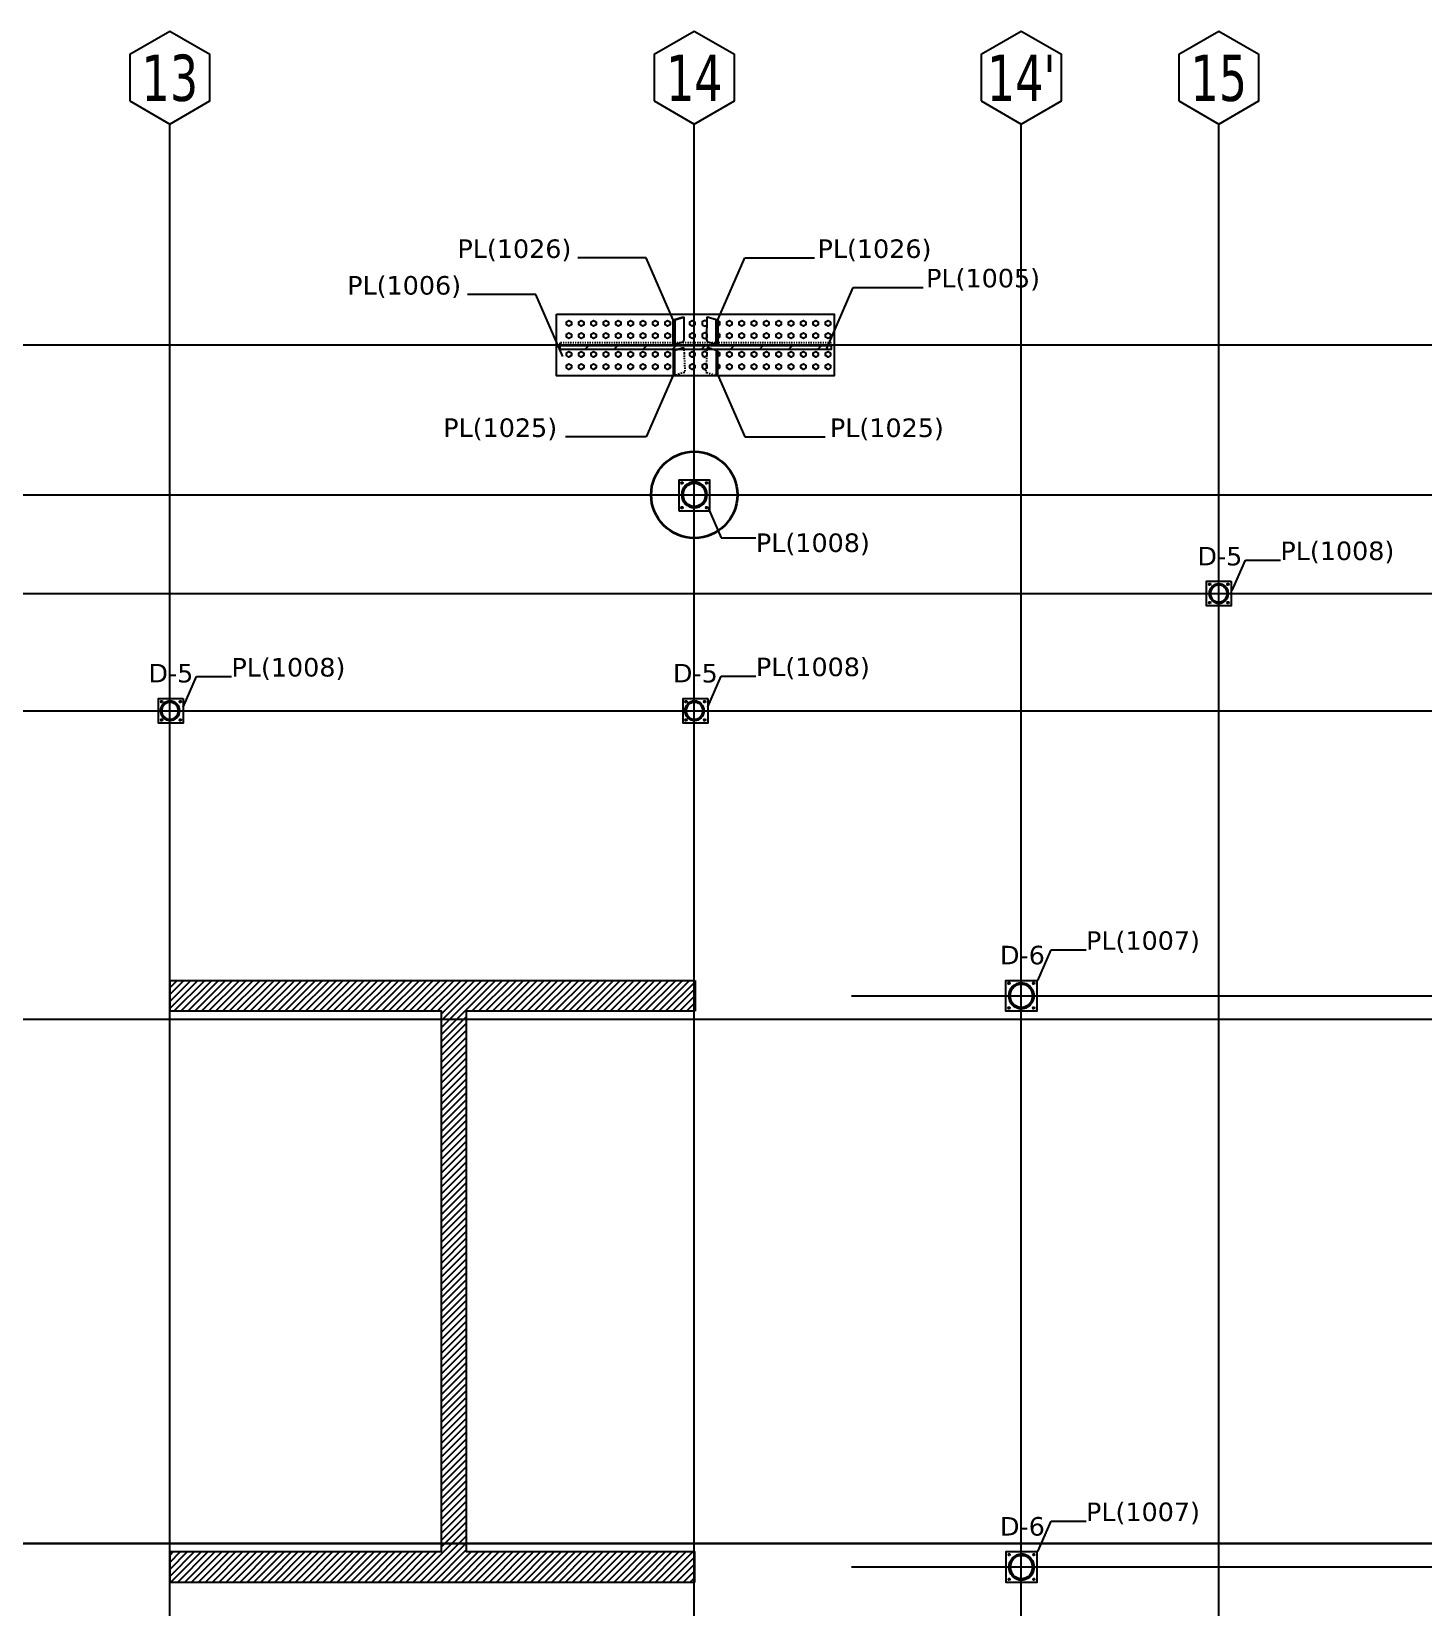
# Model space of a CAD drawing. Header units: metres. Extents: x -5444 to 112500, y -2287 to 89414.
# Drawn here: x 69935 to 92494, y 62914 to 88459 of the extents above; entities that cross this region are included whole.
import ezdxf
from ezdxf.enums import TextEntityAlignment as Align

# ---------------------------------------------------------------- set-up
doc = ezdxf.new("R2010")
doc.units = ezdxf.units.M
doc.header["$LTSCALE"] = 10
doc.linetypes.add('DXK_LINE_DOT2', pattern=[3.9198, 1.9599, -1.9599])
for name, color, linetype in [('COTAS', 8, 'Continuous'), ('HCB-ACH_PANT', 253, 'Continuous'), ('HCB-EJES', 1, 'Continuous'), ('HCB-PLATINAS', 5, 'Continuous'), ('HCB-ROTULOS', 2, 'Continuous'), ('HCB_PANTALLAS', 6, 'Continuous'), ('TEXTO GENERAL', 3, 'Continuous')]:
    doc.layers.add(name, color=color, linetype=linetype)
doc.layers.add('E_COLUMNAS-1', color=4, linetype='Continuous', lineweight=35)
doc.styles.add('CNI_COTAS', font='romans.shx', dxfattribs={"width": 0.8})
doc.styles.add('TEXTO GENERAL', font='verdana.ttf', dxfattribs={"height": 0.9})
doc.styles.add('verdana', font='verdana.ttf')
doc.dimstyles.new('1.3', dxfattribs={"dimscale": 0, "dimtxt": 25, "dimasz": 100, "dimexe": 4, "dimexo": 4, "dimgap": 9, "dimtad": 1, "dimdec": 0, "dimzin": 4, "dimdsep": 46, "dimtxsty": 'CNI_COTAS', "dimcen": 0, "dimclrd": 256, "dimclrt": 3, "dimadec": 0, "dimazin": 0, "dimtfac": 1, "dimtdec": 0, "dimtmove": 2, "dimatfit": 0, "dimfxl": 0.05, "dimtolj": 1, "dimtzin": 0, "dimarcsym": 0})

# ---------------------------------------------------------------- blocks, each defined once
blk = doc.blocks.new('EST_SCM_COLUMNA-METALICA-SECCION-CIRCULAR - EST_SCM_COLUMNA-TUBULAR-CIRCULAR_PTEØ_12__e_10_3mm-1190348-_0_00m_LOC COLUMNAS Y MUROS PISO 1')
at = {"layer": 'E_COLUMNAS-1'}
for radius, start, end in [(0.152, 360, 180), (0.152, 180, 360), (0.142, 0, 180), (0.142, 180, 0)]:
    blk.add_arc((0, 0), radius, start, end, dxfattribs=at)
blk = doc.blocks.new('EST_SCM_COLUMNA-METALICA-SECCION-CIRCULAR - EST_SCM_COLUMNA-TUBULAR-CIRCULAR_PTEØ_16__e_12_7mm-3427669-_0_00m_LOC COLUMNAS Y MUROS PISO 1')
at = {"layer": 'E_COLUMNAS-1'}
for radius, start, end in [(0.203, 360, 180), (0.203, 180, 360), (0.19, 0, 180), (0.19, 180, 0)]:
    blk.add_arc((0, 0), radius, start, end, dxfattribs=at)
blk = doc.blocks.new('EST_SCM_COLUMNA-METALICA-SECCION-CIRCULAR - EST_SCM_COLUMNA-TUBULAR-CIRCULAR_PTEØ_16__e_12_7mm-1354874-_0_00m_LOC COLUMNAS Y MUROS PISO 1')
at = {"layer": 'E_COLUMNAS-1'}
for radius, start, end in [(0.203, 360, 180), (0.203, 180, 360), (0.19, 0, 180), (0.19, 180, 0)]:
    blk.add_arc((0, 0), radius, start, end, dxfattribs=at)

msp = doc.modelspace()

# ---------------------------------------------------------------- hatches: boundary and pattern name
at = {"linetype": 'Continuous'}
h = msp.add_hatch(dxfattribs=at)
h.set_pattern_fill('', scale=105, style=0, pattern_type=0)
h.set_pattern_definition([(45, (78494.36, 83367.5), (-235.732, 235.732), [])])
h.paths.add_polyline_path([(82894.3625, 83367.5065), (78494.3625, 83367.5065), (78494.3625, 83357.1233), (78496.6908, 83303.266), (82892.0343, 83303.266), (82894.3625, 83357.1233)])
at = {"layer": 'HCB-ACH_PANT'}
h = msp.add_hatch(dxfattribs=at)
h.set_pattern_fill('ANSI31', color=256, scale=25)
h.paths.add_polyline_path([(80679.6172, 63318.9853), (72179.6172, 63318.9853), (72179.6172, 63818.9853), (76579.6518, 63818.9853), (76579.6518, 72578.9853), (72179.6013, 72578.9853), (72179.6013, 73078.9853), (80679.6013, 73078.9853), (80679.6013, 72578.9853), (76979.6518, 72578.9853), (76979.6518, 63818.9853), (80679.6172, 63818.9853)])

# ---------------------------------------------------------------- linework, layer by layer
at = {"color": 2, "linetype": 'Continuous'}
for p, q in [((80358.1256, 83784.2908), (80506.0027, 83827.4699)), ((80414.6233, 83303.266), (80358.2689, 83286.4228)), ((81056.1855, 83285.7644), (80997.6283, 83303.266)), ((80694.1491, 72578.9113), (80694.1491, 73078.9113))]:
    msp.add_line(p, q, dxfattribs=at)
at = {"color": 7, "linetype": 'DXK_LINE_DOT2'}
for p, q in [((80506.0737, 83330.5987), (80414.6233, 83303.266)), ((80906.178, 83330.5987), (80882.2551, 83330.5987)), ((80997.6283, 83303.266), (80906.178, 83330.5987))]:
    msp.add_line(p, q, dxfattribs=at)
at = {"color": 2, "linetype": 'Continuous'}
for points in [[(80331.9995, 83783.6405), (80482.0805, 83827.4631), (80506.0027, 83827.4699), (80506.7664, 83467.4774), (80495.2761, 83424.0791), (80358.2395, 83383.8379)], [(81030.0893, 83383.8379), (80893.0527, 83424.0791), (80881.5624, 83467.4774), (80882.3261, 83827.4699)], [(81030.2031, 83784.2908), (80882.3261, 83827.4699), (80906.2483, 83827.4631), (81056.3293, 83783.6405)], [(78494.3625, 83357.1233), (78496.6908, 83303.266), (78494.3625, 83303.6686), (78494.3625, 83357.1233), (78494.3625, 83367.5065), (82894.3625, 83367.5065), (82894.3625, 83357.1233), (82892.0343, 83303.266), (78496.6908, 83303.266)], [(82894.3625, 83357.1233), (82894.3625, 83303.6686), (82892.0343, 83303.266)]]:
    msp.add_lwpolyline(points, dxfattribs=at)
at = {"color": 7, "linetype": 'Continuous'}
for points in [[(78684.3625, 83751.8729), (78684.3625, 83705.6849), (78644.3625, 83682.5908), (78604.3625, 83705.6849), (78604.3625, 83751.8729), (78644.3625, 83774.9669)], [(78684.3625, 83551.8729), (78684.3625, 83505.6849), (78644.3625, 83482.5908), (78604.3625, 83505.6849), (78604.3625, 83551.8729), (78644.3625, 83574.9669)], [(78884.3625, 83751.8729), (78884.3625, 83705.6849), (78844.3625, 83682.5908), (78804.3625, 83705.6849), (78804.3625, 83751.8729), (78844.3625, 83774.9669)], [(78884.3625, 83551.8729), (78884.3625, 83505.6849), (78844.3625, 83482.5908), (78804.3625, 83505.6849), (78804.3625, 83551.8729), (78844.3625, 83574.9669)], [(79084.3625, 83751.8729), (79084.3625, 83705.6849), (79044.3625, 83682.5908), (79004.3625, 83705.6849), (79004.3625, 83751.8729), (79044.3625, 83774.9669)], [(79084.3625, 83551.8729), (79084.3625, 83505.6849), (79044.3625, 83482.5908), (79004.3625, 83505.6849), (79004.3625, 83551.8729), (79044.3625, 83574.9669)], [(79284.3625, 83751.8729), (79284.3625, 83705.6849), (79244.3625, 83682.5908), (79204.3625, 83705.6849), (79204.3625, 83751.8729), (79244.3625, 83774.9669)], [(79284.3625, 83551.8729), (79284.3625, 83505.6849), (79244.3625, 83482.5908), (79204.3625, 83505.6849), (79204.3625, 83551.8729), (79244.3625, 83574.9669)], [(79484.3625, 83751.8729), (79484.3625, 83705.6849), (79444.3625, 83682.5908), (79404.3625, 83705.6849), (79404.3625, 83751.8729), (79444.3625, 83774.9669)], [(79484.3625, 83551.8729), (79484.3625, 83505.6849), (79444.3625, 83482.5908), (79404.3625, 83505.6849), (79404.3625, 83551.8729), (79444.3625, 83574.9669)], [(79684.3625, 83751.8729), (79684.3625, 83705.6849), (79644.3625, 83682.5908), (79604.3625, 83705.6849), (79604.3625, 83751.8729), (79644.3625, 83774.9669)], [(79684.3625, 83551.8729), (79684.3625, 83505.6849), (79644.3625, 83482.5908), (79604.3625, 83505.6849), (79604.3625, 83551.8729), (79644.3625, 83574.9669)], [(79884.3625, 83751.8729), (79884.3625, 83705.6849), (79844.3625, 83682.5908), (79804.3625, 83705.6849), (79804.3625, 83751.8729), (79844.3625, 83774.9669)], [(79884.3625, 83551.8729), (79884.3625, 83505.6849), (79844.3625, 83482.5908), (79804.3625, 83505.6849), (79804.3625, 83551.8729), (79844.3625, 83574.9669)], [(80084.3625, 83751.8729), (80084.3625, 83705.6849), (80044.3625, 83682.5908), (80004.3625, 83705.6849), (80004.3625, 83751.8729), (80044.3625, 83774.9669)], [(80084.3625, 83551.8729), (80084.3625, 83505.6849), (80044.3625, 83482.5908), (80004.3625, 83505.6849), (80004.3625, 83551.8729), (80044.3625, 83574.9669)], [(80284.3625, 83751.8729), (80284.3625, 83705.6849), (80244.3625, 83682.5908), (80204.3625, 83705.6849), (80204.3625, 83751.8729), (80244.3625, 83774.9669)], [(80284.3625, 83551.8729), (80284.3625, 83505.6849), (80244.3625, 83482.5908), (80204.3625, 83505.6849), (80204.3625, 83551.8729), (80244.3625, 83574.9669)], [(80684.3625, 83751.8729), (80684.3625, 83705.6849), (80644.3625, 83682.5908), (80604.3625, 83705.6849), (80604.3625, 83751.8729), (80644.3625, 83774.9669)], [(80684.3625, 83551.8729), (80684.3625, 83505.6849), (80644.3625, 83482.5908), (80604.3625, 83505.6849), (80604.3625, 83551.8729), (80644.3625, 83574.9669)], [(80804.3625, 83705.6849), (80844.3625, 83682.5908), (80884.3625, 83705.6849), (80884.3625, 83751.8729), (80844.3625, 83774.9669), (80804.3625, 83751.8729)], [(80804.3625, 83505.6849), (80844.3625, 83482.5908), (80884.3625, 83505.6849), (80884.3625, 83551.8729), (80844.3625, 83574.9669), (80804.3625, 83551.8729)], [(81284.3625, 83751.8729), (81284.3625, 83705.6849), (81244.3625, 83682.5908), (81204.3625, 83705.6849), (81204.3625, 83751.8729), (81244.3625, 83774.9669)], [(81284.3625, 83551.8729), (81284.3625, 83505.6849), (81244.3625, 83482.5908), (81204.3625, 83505.6849), (81204.3625, 83551.8729), (81244.3625, 83574.9669)], [(81484.3625, 83751.8729), (81484.3625, 83705.6849), (81444.3625, 83682.5908), (81404.3625, 83705.6849), (81404.3625, 83751.8729), (81444.3625, 83774.9669)], [(81484.3625, 83551.8729), (81484.3625, 83505.6849), (81444.3625, 83482.5908), (81404.3625, 83505.6849), (81404.3625, 83551.8729), (81444.3625, 83574.9669)], [(81684.3625, 83751.8729), (81684.3625, 83705.6849), (81644.3625, 83682.5908), (81604.3625, 83705.6849), (81604.3625, 83751.8729), (81644.3625, 83774.9669)], [(81684.3625, 83551.8729), (81684.3625, 83505.6849), (81644.3625, 83482.5908), (81604.3625, 83505.6849), (81604.3625, 83551.8729), (81644.3625, 83574.9669)], [(81884.3625, 83751.8729), (81884.3625, 83705.6849), (81844.3625, 83682.5908), (81804.3625, 83705.6849), (81804.3625, 83751.8729), (81844.3625, 83774.9669)], [(81884.3625, 83551.8729), (81884.3625, 83505.6849), (81844.3625, 83482.5908), (81804.3625, 83505.6849), (81804.3625, 83551.8729), (81844.3625, 83574.9669)], [(82084.3625, 83751.8729), (82084.3625, 83705.6849), (82044.3625, 83682.5908), (82004.3625, 83705.6849), (82004.3625, 83751.8729), (82044.3625, 83774.9669)], [(82084.3625, 83551.8729), (82084.3625, 83505.6849), (82044.3625, 83482.5908), (82004.3625, 83505.6849), (82004.3625, 83551.8729), (82044.3625, 83574.9669)], [(82284.3625, 83751.8729), (82284.3625, 83705.6849), (82244.3625, 83682.5908), (82204.3625, 83705.6849), (82204.3625, 83751.8729), (82244.3625, 83774.9669)], [(82284.3625, 83551.8729), (82284.3625, 83505.6849), (82244.3625, 83482.5908), (82204.3625, 83505.6849), (82204.3625, 83551.8729), (82244.3625, 83574.9669)], [(82484.3625, 83751.8729), (82484.3625, 83705.6849), (82444.3625, 83682.5908), (82404.3625, 83705.6849), (82404.3625, 83751.8729), (82444.3625, 83774.9669)], [(82484.3625, 83551.8729), (82484.3625, 83505.6849), (82444.3625, 83482.5908), (82404.3625, 83505.6849), (82404.3625, 83551.8729), (82444.3625, 83574.9669)], [(82684.3625, 83751.8729), (82684.3625, 83705.6849), (82644.3625, 83682.5908), (82604.3625, 83705.6849), (82604.3625, 83751.8729), (82644.3625, 83774.9669)], [(82684.3625, 83551.8729), (82684.3625, 83505.6849), (82644.3625, 83482.5908), (82604.3625, 83505.6849), (82604.3625, 83551.8729), (82644.3625, 83574.9669)], [(82884.3625, 83751.8729), (82884.3625, 83705.6849), (82844.3625, 83682.5908), (82804.3625, 83705.6849), (82804.3625, 83751.8729), (82844.3625, 83774.9669)], [(82884.3625, 83551.8729), (82884.3625, 83505.6849), (82844.3625, 83482.5908), (82804.3625, 83505.6849), (82804.3625, 83551.8729), (82844.3625, 83574.9669)], [(78684.3625, 83251.8729), (78684.3625, 83205.6849), (78644.3625, 83182.5908), (78604.3625, 83205.6849), (78604.3625, 83251.8729), (78644.3625, 83274.9669)], [(78684.3625, 83051.8729), (78684.3625, 83005.6849), (78644.3625, 82982.5908), (78604.3625, 83005.6849), (78604.3625, 83051.8729), (78644.3625, 83074.9669)], [(78884.3625, 83251.8729), (78884.3625, 83205.6849), (78844.3625, 83182.5908), (78804.3625, 83205.6849), (78804.3625, 83251.8729), (78844.3625, 83274.9669)], [(78884.3625, 83051.8729), (78884.3625, 83005.6849), (78844.3625, 82982.5908), (78804.3625, 83005.6849), (78804.3625, 83051.8729), (78844.3625, 83074.9669)], [(79084.3625, 83251.8729), (79084.3625, 83205.6849), (79044.3625, 83182.5908), (79004.3625, 83205.6849), (79004.3625, 83251.8729), (79044.3625, 83274.9669)], [(79084.3625, 83051.8729), (79084.3625, 83005.6849), (79044.3625, 82982.5908), (79004.3625, 83005.6849), (79004.3625, 83051.8729), (79044.3625, 83074.9669)], [(79284.3625, 83251.8729), (79284.3625, 83205.6849), (79244.3625, 83182.5908), (79204.3625, 83205.6849), (79204.3625, 83251.8729), (79244.3625, 83274.9669)], [(79284.3625, 83051.8729), (79284.3625, 83005.6849), (79244.3625, 82982.5908), (79204.3625, 83005.6849), (79204.3625, 83051.8729), (79244.3625, 83074.9669)], [(79484.3625, 83251.8729), (79484.3625, 83205.6849), (79444.3625, 83182.5908), (79404.3625, 83205.6849), (79404.3625, 83251.8729), (79444.3625, 83274.9669)], [(79484.3625, 83051.8729), (79484.3625, 83005.6849), (79444.3625, 82982.5908), (79404.3625, 83005.6849), (79404.3625, 83051.8729), (79444.3625, 83074.9669)], [(79684.3625, 83251.8729), (79684.3625, 83205.6849), (79644.3625, 83182.5908), (79604.3625, 83205.6849), (79604.3625, 83251.8729), (79644.3625, 83274.9669)], [(79684.3625, 83051.8729), (79684.3625, 83005.6849), (79644.3625, 82982.5908), (79604.3625, 83005.6849), (79604.3625, 83051.8729), (79644.3625, 83074.9669)], [(79884.3625, 83251.8729), (79884.3625, 83205.6849), (79844.3625, 83182.5908), (79804.3625, 83205.6849), (79804.3625, 83251.8729), (79844.3625, 83274.9669)], [(79884.3625, 83051.8729), (79884.3625, 83005.6849), (79844.3625, 82982.5908), (79804.3625, 83005.6849), (79804.3625, 83051.8729), (79844.3625, 83074.9669)], [(80084.3625, 83251.8729), (80084.3625, 83205.6849), (80044.3625, 83182.5908), (80004.3625, 83205.6849), (80004.3625, 83251.8729), (80044.3625, 83274.9669)], [(80084.3625, 83051.8729), (80084.3625, 83005.6849), (80044.3625, 82982.5908), (80004.3625, 83005.6849), (80004.3625, 83051.8729), (80044.3625, 83074.9669)], [(80284.3625, 83251.8729), (80284.3625, 83205.6849), (80244.3625, 83182.5908), (80204.3625, 83205.6849), (80204.3625, 83251.8729), (80244.3625, 83274.9669)], [(80284.3625, 83051.8729), (80284.3625, 83005.6849), (80244.3625, 82982.5908), (80204.3625, 83005.6849), (80204.3625, 83051.8729), (80244.3625, 83074.9669)], [(80684.3625, 83251.8729), (80684.3625, 83205.6849), (80644.3625, 83182.5908), (80604.3625, 83205.6849), (80604.3625, 83251.8729), (80644.3625, 83274.9669)], [(80684.3625, 83051.8729), (80684.3625, 83005.6849), (80644.3625, 82982.5908), (80604.3625, 83005.6849), (80604.3625, 83051.8729), (80644.3625, 83074.9669)], [(80804.3625, 83205.6849), (80844.3625, 83182.5908), (80884.3625, 83205.6849), (80884.3625, 83251.8729), (80844.3625, 83274.9669), (80804.3625, 83251.8729)], [(80804.3625, 83005.6849), (80844.3625, 82982.5908), (80884.3625, 83005.6849), (80884.3625, 83051.8729), (80844.3625, 83074.9669), (80804.3625, 83051.8729)], [(81284.3625, 83251.8729), (81284.3625, 83205.6849), (81244.3625, 83182.5908), (81204.3625, 83205.6849), (81204.3625, 83251.8729), (81244.3625, 83274.9669)], [(81284.3625, 83051.8729), (81284.3625, 83005.6849), (81244.3625, 82982.5908), (81204.3625, 83005.6849), (81204.3625, 83051.8729), (81244.3625, 83074.9669)], [(81484.3625, 83251.8729), (81484.3625, 83205.6849), (81444.3625, 83182.5908), (81404.3625, 83205.6849), (81404.3625, 83251.8729), (81444.3625, 83274.9669)], [(81484.3625, 83051.8729), (81484.3625, 83005.6849), (81444.3625, 82982.5908), (81404.3625, 83005.6849), (81404.3625, 83051.8729), (81444.3625, 83074.9669)], [(81684.3625, 83251.8729), (81684.3625, 83205.6849), (81644.3625, 83182.5908), (81604.3625, 83205.6849), (81604.3625, 83251.8729), (81644.3625, 83274.9669)], [(81684.3625, 83051.8729), (81684.3625, 83005.6849), (81644.3625, 82982.5908), (81604.3625, 83005.6849), (81604.3625, 83051.8729), (81644.3625, 83074.9669)], [(81884.3625, 83251.8729), (81884.3625, 83205.6849), (81844.3625, 83182.5908), (81804.3625, 83205.6849), (81804.3625, 83251.8729), (81844.3625, 83274.9669)], [(81884.3625, 83051.8729), (81884.3625, 83005.6849), (81844.3625, 82982.5908), (81804.3625, 83005.6849), (81804.3625, 83051.8729), (81844.3625, 83074.9669)], [(82084.3625, 83251.8729), (82084.3625, 83205.6849), (82044.3625, 83182.5908), (82004.3625, 83205.6849), (82004.3625, 83251.8729), (82044.3625, 83274.9669)], [(82084.3625, 83051.8729), (82084.3625, 83005.6849), (82044.3625, 82982.5908), (82004.3625, 83005.6849), (82004.3625, 83051.8729), (82044.3625, 83074.9669)], [(82284.3625, 83251.8729), (82284.3625, 83205.6849), (82244.3625, 83182.5908), (82204.3625, 83205.6849), (82204.3625, 83251.8729), (82244.3625, 83274.9669)], [(82284.3625, 83051.8729), (82284.3625, 83005.6849), (82244.3625, 82982.5908), (82204.3625, 83005.6849), (82204.3625, 83051.8729), (82244.3625, 83074.9669)], [(82484.3625, 83251.8729), (82484.3625, 83205.6849), (82444.3625, 83182.5908), (82404.3625, 83205.6849), (82404.3625, 83251.8729), (82444.3625, 83274.9669)], [(82484.3625, 83051.8729), (82484.3625, 83005.6849), (82444.3625, 82982.5908), (82404.3625, 83005.6849), (82404.3625, 83051.8729), (82444.3625, 83074.9669)], [(82684.3625, 83251.8729), (82684.3625, 83205.6849), (82644.3625, 83182.5908), (82604.3625, 83205.6849), (82604.3625, 83251.8729), (82644.3625, 83274.9669)], [(82684.3625, 83051.8729), (82684.3625, 83005.6849), (82644.3625, 82982.5908), (82604.3625, 83005.6849), (82604.3625, 83051.8729), (82644.3625, 83074.9669)], [(82884.3625, 83251.8729), (82884.3625, 83205.6849), (82844.3625, 83182.5908), (82804.3625, 83205.6849), (82804.3625, 83251.8729), (82844.3625, 83274.9669)], [(82884.3625, 83051.8729), (82884.3625, 83005.6849), (82844.3625, 82982.5908), (82804.3625, 83005.6849), (82804.3625, 83051.8729), (82844.3625, 83074.9669)], [(80484.2983, 81125.7633), (80468.7099, 81125.7633), (80460.9156, 81139.2633), (80468.7099, 81152.7633), (80484.2983, 81152.7633), (80492.0925, 81139.2633)], [(80884.2983, 81125.7633), (80868.7099, 81125.7633), (80860.9156, 81139.2633), (80868.7099, 81152.7633), (80884.2983, 81152.7633), (80892.0925, 81139.2633)], [(80484.2983, 80725.7633), (80468.7099, 80725.7633), (80460.9156, 80739.2633), (80468.7099, 80752.7633), (80484.2983, 80752.7633), (80492.0925, 80739.2633)], [(80884.2983, 80725.7633), (80868.7099, 80725.7633), (80860.9156, 80739.2633), (80868.7099, 80752.7633), (80884.2983, 80752.7633), (80892.0925, 80739.2633)], [(89034.2983, 79485.3629), (89018.7099, 79485.3629), (89010.9156, 79498.8629), (89018.7099, 79512.3629), (89034.2983, 79512.3629), (89042.0925, 79498.8629)], [(89334.2983, 79485.3629), (89318.7099, 79485.3629), (89310.9156, 79498.8629), (89318.7099, 79512.3629), (89334.2983, 79512.3629), (89342.0925, 79498.8629)], [(89034.2983, 79185.3629), (89018.7099, 79185.3629), (89010.9156, 79198.8629), (89018.7099, 79212.3629), (89034.2983, 79212.3629), (89042.0925, 79198.8629)], [(89334.2983, 79185.3629), (89318.7099, 79185.3629), (89310.9156, 79198.8629), (89318.7099, 79212.3629), (89334.2983, 79212.3629), (89342.0925, 79198.8629)], [(72051.9586, 77585.1796), (72036.3702, 77585.1796), (72028.5759, 77598.6796), (72036.3702, 77612.1796), (72051.9586, 77612.1796), (72059.7529, 77598.6796)], [(72351.9586, 77585.1796), (72336.3702, 77585.1796), (72328.5759, 77598.6796), (72336.3702, 77612.1796), (72351.9586, 77612.1796), (72359.7529, 77598.6796)], [(80551.9586, 77585.1796), (80536.3702, 77585.1796), (80528.5759, 77598.6796), (80536.3702, 77612.1796), (80551.9586, 77612.1796), (80559.7529, 77598.6796)], [(80851.9586, 77585.1796), (80836.3702, 77585.1796), (80828.5759, 77598.6796), (80836.3702, 77612.1796), (80851.9586, 77612.1796), (80859.7529, 77598.6796)], [(72051.9586, 77285.1796), (72036.3702, 77285.1796), (72028.5759, 77298.6796), (72036.3702, 77312.1796), (72051.9586, 77312.1796), (72059.7529, 77298.6796)], [(72351.9586, 77285.1796), (72336.3702, 77285.1796), (72328.5759, 77298.6796), (72336.3702, 77312.1796), (72351.9586, 77312.1796), (72359.7529, 77298.6796)], [(80551.9586, 77285.1796), (80536.3702, 77285.1796), (80528.5759, 77298.6796), (80536.3702, 77312.1796), (80551.9586, 77312.1796), (80559.7529, 77298.6796)], [(80851.9586, 77285.1796), (80836.3702, 77285.1796), (80828.5759, 77298.6796), (80836.3702, 77312.1796), (80851.9586, 77312.1796), (80859.7529, 77298.6796)], [(85784.2983, 73015.2789), (85768.7099, 73015.2789), (85760.9156, 73028.7789), (85768.7099, 73042.2789), (85784.2983, 73042.2789), (85792.0925, 73028.7789)], [(86184.2983, 73015.2789), (86168.7099, 73015.2789), (86160.9156, 73028.7789), (86168.7099, 73042.2789), (86184.2983, 73042.2789), (86192.0925, 73028.7789)], [(85784.2983, 72615.2789), (85768.7099, 72615.2789), (85760.9156, 72628.7789), (85768.7099, 72642.2789), (85784.2983, 72642.2789), (85792.0925, 72628.7789)], [(86184.2983, 72615.2789), (86168.7099, 72615.2789), (86160.9156, 72628.7789), (86168.7099, 72642.2789), (86184.2983, 72642.2789), (86192.0925, 72628.7789)], [(85787.16, 63755.2789), (85771.5715, 63755.2789), (85763.7773, 63768.7789), (85771.5715, 63782.2789), (85787.16, 63782.2789), (85794.9542, 63768.7789)], [(86187.16, 63755.2789), (86171.5715, 63755.2789), (86163.7773, 63768.7789), (86171.5715, 63782.2789), (86187.16, 63782.2789), (86194.9542, 63768.7789)], [(85787.16, 63355.2789), (85771.5715, 63355.2789), (85763.7773, 63368.7789), (85771.5715, 63382.2789), (85787.16, 63382.2789), (85794.9542, 63368.7789)], [(86187.16, 63355.2789), (86171.5715, 63355.2789), (86163.7773, 63368.7789), (86171.5715, 63382.2789), (86187.16, 63382.2789), (86194.9542, 63368.7789)]]:
    msp.add_lwpolyline(points, close=True, dxfattribs=at)
at = {"color": 2, "linetype": 'Continuous'}
for points in [[(80332.1134, 83383.1839), (80331.9995, 83783.6405), (80358.1256, 83784.2908), (80358.2395, 83383.8379)], [(81030.0893, 83383.8379), (81030.2031, 83784.2908), (81056.3293, 83783.6405), (81056.2154, 83383.1839)], [(80358.2689, 83286.4228), (80332.1433, 83285.7644), (80332.1433, 82884.2609), (80358.2689, 82884.9193)], [(81056.1855, 83285.7644), (81030.0599, 83286.4228), (81030.0599, 82884.9193), (81056.1855, 82884.2609)], [(72394.1644, 77648.6796), (72394.1644, 77248.6796), (71994.1644, 77248.6796), (71994.1644, 77648.6796)], [(80894.1644, 77648.6796), (80894.1644, 77248.6796), (80494.1644, 77248.6796), (80494.1644, 77648.6796)]]:
    msp.add_lwpolyline(points, close=True, dxfattribs=at)
at = {"color": 7, "linetype": 'Continuous'}
for points in [[(81056.268, 83568.0933), (81084.3625, 83551.8729), (81084.3625, 83505.6849), (81056.2456, 83489.4515)], [(81056.3248, 83768.0604), (81084.3625, 83751.8729), (81084.3625, 83705.6849), (81056.3025, 83689.4844)], [(81056.1855, 83268.1409), (81084.3625, 83251.8729), (81084.3625, 83205.6849), (81056.1855, 83189.4168)], [(81056.1855, 83068.1409), (81084.3625, 83051.8729), (81084.3625, 83005.6849), (81056.1855, 82989.4168)]]:
    msp.add_lwpolyline(points, dxfattribs=at)
at = {"color": 7, "linetype": 'DXK_LINE_DOT2'}
for points in [[(82894.3625, 83367.5065), (82894.3625, 83410.659), (81056.2232, 83410.659), (80938.7531, 83410.659), (80449.5757, 83410.659), (80332.1056, 83410.659), (78494.3625, 83410.659), (78494.3625, 83367.5065)], [(80332.1433, 83285.7644), (80390.7005, 83303.266), (80482.1508, 83330.5987), (80506.0737, 83330.5987), (80507.3327, 83303.266), (80509.9899, 83245.5795), (80524.3169, 82934.5477), (80509.9899, 82930.2656), (80358.2689, 82884.9193)], [(81030.0599, 83286.4228), (80973.7055, 83303.266), (80882.2551, 83330.5987), (80880.9961, 83303.266), (80878.3389, 83245.5795), (80864.0119, 82934.5477), (80878.3389, 82930.2656), (81030.0599, 82884.9193)]]:
    msp.add_lwpolyline(points, dxfattribs=at)
at = {"layer": 'E_COLUMNAS-1'}
msp.add_circle((80676.5041, 80948.7789), 700, dxfattribs=at)
at = {"layer": 'HCB-EJES'}
for p, q in [((72176.5041, 49450.5804), (72176.5041, 86959.0929)), ((80676.5041, 49450.5804), (80676.5041, 86959.0929)), ((85976.5041, 49450.5804), (85976.5041, 86959.0929)), ((89176.5041, 49450.5804), (89176.5041, 86959.0929)), ((4352.7846, 83378.7789), (106000.2235, 83378.7789)), ((-647.2154, 80948.7789), (111000.2235, 80948.7789)), ((4352.7846, 79348.8629), (106000.2235, 79348.8629)), ((4352.7846, 77448.7789), (106000.2235, 77448.7789)), ((-647.2154, 72448.7789), (111000.2235, 72448.7789)), ((105081.1854, 63568.7789), (83223.2596, 63568.7789))]:
    msp.add_line(p, q, dxfattribs=at)
for points in [[(83223.2596, 72828.7789), (105081.1854, 72828.7789), (106000.2235, 73747.817)], [(111000.2235, 63948.7789), (-647.2154, 63948.7789), (99945.0788, 63948.7789)]]:
    msp.add_lwpolyline(points, dxfattribs=at)
at = {"layer": 'HCB-PLATINAS'}
for points in [[(78444.3625, 83878.7789), (82944.3625, 83878.7789), (82944.3635, 82878.7789), (78444.3625, 82878.7789)], [(80426.5041, 80689.2633), (80926.5041, 80689.2633), (80926.5041, 81189.2633), (80426.5041, 81189.2633)], [(89376.5041, 79548.8629), (89376.5041, 79148.8629), (88976.5041, 79148.8629), (88976.5041, 79548.8629)], [(86226.5041, 73078.7789), (86226.5041, 72578.7789), (85726.5041, 72578.7789), (85726.5041, 73078.7789)], [(86229.3658, 63818.7789), (86229.3658, 63318.7789), (85729.3658, 63318.7789), (85729.3658, 63818.7789)]]:
    msp.add_lwpolyline(points, close=True, dxfattribs=at)
at = {"layer": 'HCB-ROTULOS'}
for points in [[(71526.985, 87334.0929), (72176.5041, 86959.0929), (72826.0231, 87334.0929), (72826.0231, 88084.0929), (72176.5041, 88459.0929), (71526.985, 88084.0929)], [(80026.985, 87334.0929), (80676.5041, 86959.0929), (81326.0231, 87334.0929), (81326.0231, 88084.0929), (80676.5041, 88459.0929), (80026.985, 88084.0929)], [(85326.985, 87334.0929), (85976.5041, 86959.0929), (86626.0231, 87334.0929), (86626.0231, 88084.0929), (85976.5041, 88459.0929), (85326.985, 88084.0929)], [(88526.985, 87334.0929), (89176.5041, 86959.0929), (89826.0231, 87334.0929), (89826.0231, 88084.0929), (89176.5041, 88459.0929), (88526.985, 88084.0929)]]:
    msp.add_lwpolyline(points, close=True, dxfattribs=at)
at = {"layer": 'HCB_PANTALLAS'}
msp.add_lwpolyline([(80679.6172, 63318.9853), (72179.6172, 63318.9853), (72179.6172, 63818.9853), (76579.6518, 63818.9853), (76579.6518, 72578.9853), (72179.6013, 72578.9853), (72179.6013, 73078.9853), (80679.6013, 73078.9853), (80679.6013, 72578.9853), (76979.6518, 72578.9853), (76979.6518, 63818.9853), (80679.6172, 63818.9853)], close=True, dxfattribs=at)

# ---------------------------------------------------------------- block references
at = {"layer": 'E_COLUMNAS-1', "xscale": 1000, "yscale": 1000, "zscale": 1000}
for name, p, rotation in [('EST_SCM_COLUMNA-METALICA-SECCION-CIRCULAR - EST_SCM_COLUMNA-TUBULAR-CIRCULAR_PTEØ_16__e_12_7mm-1354874-_0_00m_LOC COLUMNAS Y MUROS PISO 1', (80676.5041, 80948.7789), 89.9999999999999), ('EST_SCM_COLUMNA-METALICA-SECCION-CIRCULAR - EST_SCM_COLUMNA-TUBULAR-CIRCULAR_PTEØ_12__e_10_3mm-1190348-_0_00m_LOC COLUMNAS Y MUROS PISO 1', (89176.5041, 79348.8629), 89.9999999999999), ('EST_SCM_COLUMNA-METALICA-SECCION-CIRCULAR - EST_SCM_COLUMNA-TUBULAR-CIRCULAR_PTEØ_12__e_10_3mm-1190348-_0_00m_LOC COLUMNAS Y MUROS PISO 1', (72179.4029, 77448.7789), 89.9999999999999), ('EST_SCM_COLUMNA-METALICA-SECCION-CIRCULAR - EST_SCM_COLUMNA-TUBULAR-CIRCULAR_PTEØ_12__e_10_3mm-1190348-_0_00m_LOC COLUMNAS Y MUROS PISO 1', (80679.4029, 77448.7789), 89.9999999999999), ('EST_SCM_COLUMNA-METALICA-SECCION-CIRCULAR - EST_SCM_COLUMNA-TUBULAR-CIRCULAR_PTEØ_16__e_12_7mm-3427669-_0_00m_LOC COLUMNAS Y MUROS PISO 1', (85976.5041, 72828.7789), 269.9999999999997), ('EST_SCM_COLUMNA-METALICA-SECCION-CIRCULAR - EST_SCM_COLUMNA-TUBULAR-CIRCULAR_PTEØ_16__e_12_7mm-3427669-_0_00m_LOC COLUMNAS Y MUROS PISO 1', (85979.3658, 63568.7789), 269.9999999999997)]:
    msp.add_blockref(name, p, dxfattribs=dict(at, rotation=rotation))

# ---------------------------------------------------------------- texts
at = {"layer": 'HCB-ROTULOS', "color": 4, "style": 'verdana', "width": 0.7}
for s, p in [('13', (72176.5041, 87709.0929)), ('14', (80676.5041, 87709.0929)), ("14'", (85976.5041, 87709.0929)), ('15', (89176.5041, 87709.0929))]:
    msp.add_text(s, height=750, dxfattribs=at).set_placement(p, align=Align.MIDDLE_CENTER)
at = {"layer": 'TEXTO GENERAL', "color": 3, "style": 'TEXTO GENERAL'}
for s, p in [('PL(1026)', (76838.0821, 84789.1402)), ('PL(1026)', (82673.6327, 84789.1402)), ('PL(1005)', (84433.6327, 84312.2342)), ('PL(1006)', (75050.8715, 84195.3626)), ('PL(1025)', (82874.5192, 81886.8231)), ('PL(1008)', (81675.5864, 80023.0363)), ('PL(1008)', (90175.5899, 79892.0632)), ('PL(1008)', (73175.5864, 78004.2547)), ('PL(1008)', (81675.5864, 78010.2671)), ('PL(1007)', (87025.5473, 73574.437)), ('PL(1007)', (87025.5472, 64314.4381))]:
    msp.add_text(s, height=300, dxfattribs=at).set_placement(p)
msp.add_text('PL(1025)', height=300, rotation=359.98149431, dxfattribs=at).set_placement((76607.5065, 81888.1431))
for s, p in [('D-5', (89194.1353, 79955.8546)), ('D-5', (72193.0351, 78058.817)), ('D-5', (80693.0351, 78058.817)), ('D-6', (85994.1253, 73489.3222)), ('D-6', (85994.1252, 64229.3232))]:
    msp.add_text(s, height=300, dxfattribs=at).set_placement(p, align=Align.MIDDLE_CENTER)

# ---------------------------------------------------------------- leaders
at = {"layer": 'COTAS'}
for points in [[(80332.1376, 83787.6715), (79894.5739, 84788.3479), (78786.7774, 84789.1402)], [(81056.1786, 83787.6715), (81493.7423, 84788.3479), (82623.8168, 84789.1402)], [(82816.1786, 83310.7655), (83253.7423, 84311.4419), (84383.8168, 84312.2342)], [(78544.927, 83193.8938), (78107.3633, 84194.5703), (76999.5668, 84195.3626)], [(80332.4068, 82888.4088), (79894.5199, 81887.8737), (78591.0015, 81887.5024)], [(81056.3224, 82888.2919), (81493.8861, 81887.6155), (82797.4043, 81886.8231)], [(80894.1644, 80748.7789), (81110.5491, 80253.9227), (81675.5864, 80253.5265)], [(89394.1679, 79396.8109), (89610.5527, 79891.6671), (90175.5899, 79892.0632)], [(72394.1644, 77509.0024), (72610.5491, 78003.8585), (73175.5864, 78004.2547)], [(80894.1644, 77515.0148), (81110.5491, 78009.871), (81675.5864, 78010.2671)], [(86244.1253, 73079.1847), (86460.51, 73574.0409), (87025.5473, 73574.437)], [(86244.1252, 63819.1858), (86460.5099, 64314.0419), (87025.5472, 64314.4381)]]:
    msp.add_leader(points, dimstyle='1.3', override={"dimscale": 1}, dxfattribs=at)

doc.saveas('drawing.dxf')
